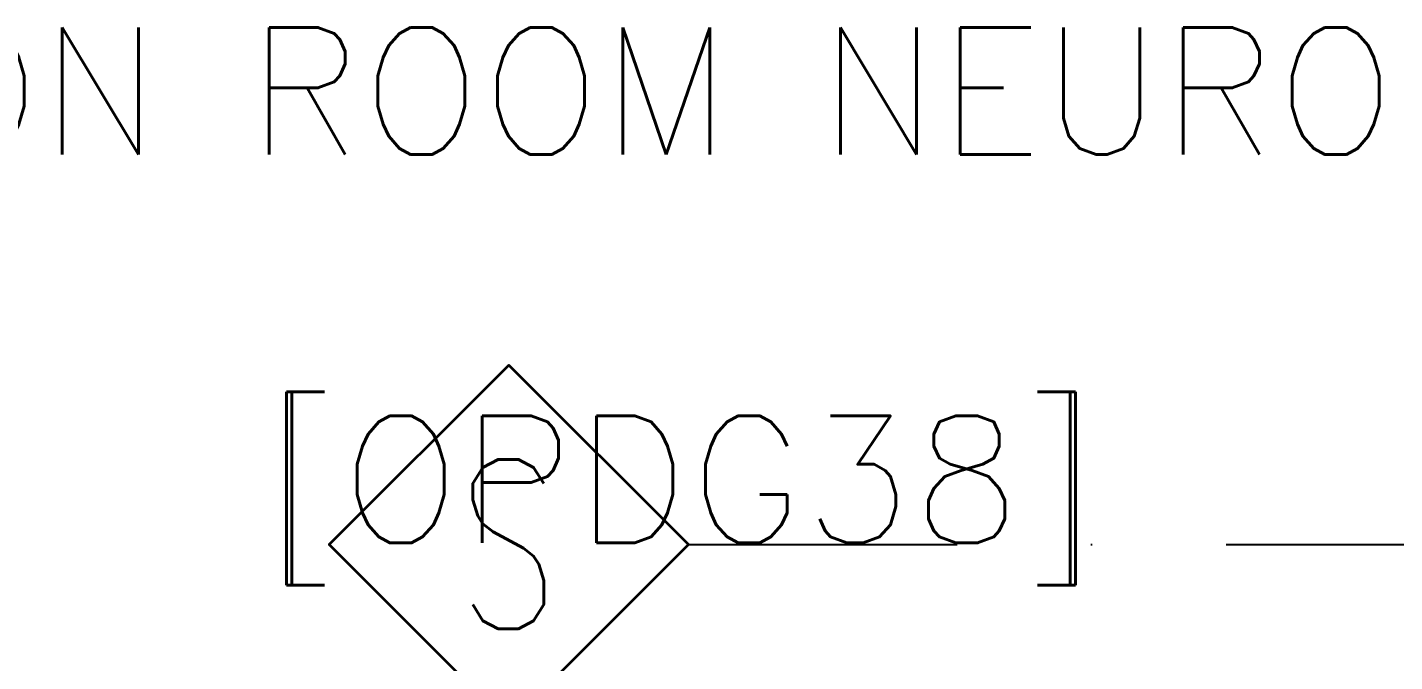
# Model space of a CAD drawing. Header units: inches. Extents: x -246178 to 57169, y -29325 to 19878.
# Drawn here: x 39332 to 40947, y -5239 to -4490 of the extents above; entities that cross this region are included whole.
import ezdxf
from ezdxf.enums import TextEntityAlignment as Align

# ---------------------------------------------------------------- set-up
doc = ezdxf.new("R2010")
doc.units = ezdxf.units.IN
doc.header["$LTSCALE"] = 25
doc.header["$MEASUREMENT"] = 0
doc.linetypes.add('DASHDOT', pattern=[25.4, 12.7, -6.35, 0, -6.35])
doc.layers.get('0').update_dxf_attribs({"color": 8})
for name, color, linetype, lineweight in [('00-Ground Floor$0$72_EGR_BASE_TEXT', 252, 'Continuous', 5), ('F-ALRM-CLNG @ 100', 33, 'Continuous', 35), ('F-ALRM-CLNG-CNDT', 51, 'DASHDOT', 25)]:
    doc.layers.add(name, color=color, linetype=linetype, lineweight=lineweight)
doc.styles.add('00-Ground Floor$0$SIMPLEX', font='SIMPLEX.shx', dxfattribs={"height": 150})
doc.styles.add('DC_Simplex', font='SIMPLEX.shx', dxfattribs={"width": 0.7})

# ---------------------------------------------------------------- blocks, each defined once
blk = doc.blocks.new('A$C5CF53093')
blk.add_lwpolyline([(0, -212.1), (-212.1, 0), (0, 212.1), (212.1, 0)], close=True)
blk = doc.blocks.new('*U12')
at = {"xscale": 0.01, "yscale": 0.01, "zscale": 0.01}
blk.add_blockref('A$C5CF53093', (0.007, -0.007), dxfattribs=at)
at = {"color": 6, "style": 'DC_Simplex', "width": 0.7, "flags": 8}
blk.add_attdef('TYPE', text='', height=2, rotation=360, dxfattribs=at).set_placement((0, 0), align=Align.MIDDLE_CENTER)

msp = doc.modelspace()

# ---------------------------------------------------------------- linework, layer by layer
at = {"layer": 'F-ALRM-CLNG-CNDT'}
msp.add_lwpolyline([(40112.8, -5100.7), (43288.6, -5100.7)], dxfattribs=at)

# ---------------------------------------------------------------- block references
at = {"layer": 'F-ALRM-CLNG @ 100', "xscale": 100, "yscale": 100, "zscale": 100}
msp.add_blockref('*U12', (39900, -5100), dxfattribs=at).add_auto_attribs({'TYPE': 'S'})

# ---------------------------------------------------------------- texts
at = {"layer": '00-Ground Floor$0$72_EGR_BASE_TEXT', "char_height": 150, "attachment_point": 2, "style": '00-Ground Floor$0$SIMPLEX'}
for s, insert in [('CONSULTATION ROOM NEUROLOGY', (39742.7, -4489.9, 0)), ('[OPDG38]', (40104, -4948.7, 0))]:
    msp.add_mtext(s, dxfattribs=dict(at, insert=insert))

doc.saveas('drawing.dxf')
